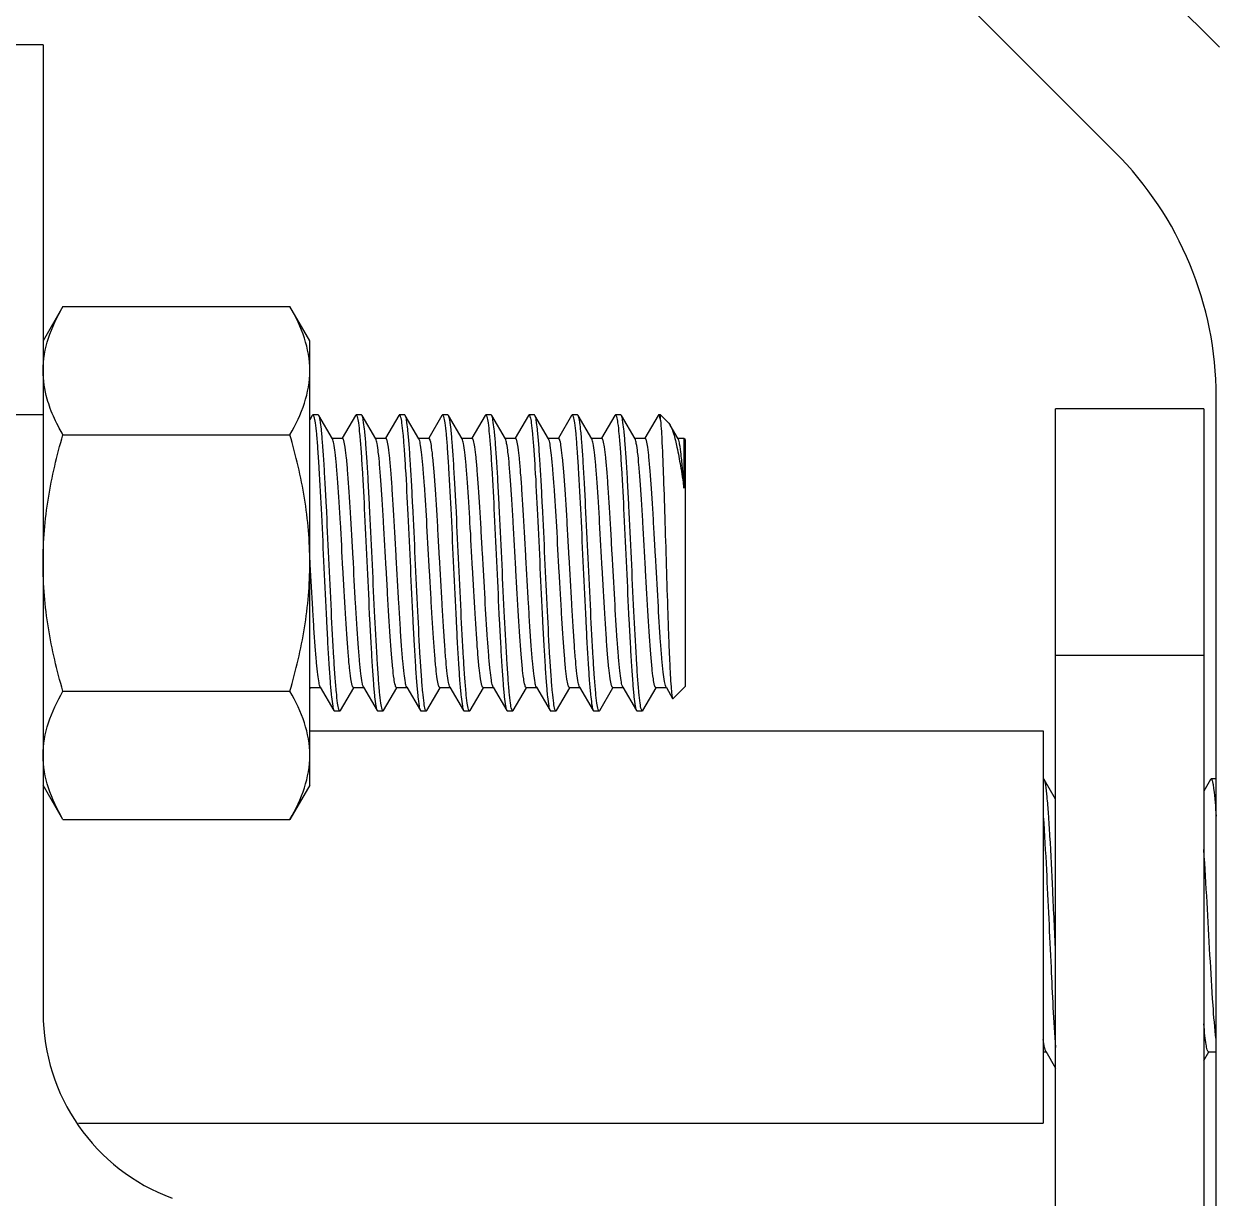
# Model space of a CAD drawing. Extents: x 1036631 to 1215829, y 649019 to 896649.
# Drawn here: x 1134372.2 to 1134776.6, y 787838.4 to 788236.3 of the extents above; entities that cross this region are included whole.
import ezdxf

# ---------------------------------------------------------------- set-up
doc = ezdxf.new("R2010")
doc.units = 0
doc.header["$LTSCALE"] = 1000
doc.header["$MEASUREMENT"] = 0

# ---------------------------------------------------------------- blocks, each defined once
blk = doc.blocks.new('gfhhrryyfd')
at = {"linetype": 'Continuous'}
for p, q in [((3687826.77, -1761189.21), (3688040.04, -1761402.48)), ((3688004.55, -1761437.97), (3687791.28, -1761224.7)), ((3687641.58, -1761401.58), (3687591.4, -1761401.58)), ((3687641.58, -1761401.58), (3687641.58, -1761729.68)), ((3687648.3, -1761490.32), (3687641.58, -1761501.96)), ((3687648.3, -1761490.32), (3687725.19, -1761490.32)), ((3687731.91, -1761501.96), (3687725.19, -1761490.32)), ((3687731.91, -1761652.47), (3687731.91, -1761501.96)), ((3688038.85, -1761876.21), (3688038.85, -1761520.76)), ((3687984.49, -1762069.98), (3687984.49, -1761524.94)), ((3688034.67, -1761524.94), (3687984.49, -1761524.94)), ((3688034.67, -1761524.94), (3688034.67, -1762294.39)), ((3687641.58, -1761527.03), (3687591.4, -1761527.03)), ((3687732.76, -1761527.19), (3687731.91, -1761528.67)), ((3687732.76, -1761527.19), (3687732.95, -1761527.03)), ((3687734.78, -1761527.03), (3687732.95, -1761527.03)), ((3687734.78, -1761527.03), (3687732.95, -1761527.03)), ((3687732.95, -1761527.03), (3687732.98, -1761527.04)), ((3687734.97, -1761527.19), (3687734.78, -1761527.03)), ((3687739.59, -1761535.17), (3687734.97, -1761527.19)), ((3687747.4, -1761527.19), (3687742.91, -1761534.93)), ((3687747.4, -1761527.19), (3687747.59, -1761527.03)), ((3687749.41, -1761527.03), (3687747.59, -1761527.03)), ((3687749.41, -1761527.03), (3687747.59, -1761527.03)), ((3687747.59, -1761527.03), (3687747.61, -1761527.04)), ((3687749.6, -1761527.19), (3687749.41, -1761527.03)), ((3687754.22, -1761535.17), (3687749.6, -1761527.19)), ((3687762.03, -1761527.19), (3687757.55, -1761534.93)), ((3687762.03, -1761527.19), (3687762.22, -1761527.03)), ((3687764.05, -1761527.03), (3687762.22, -1761527.03)), ((3687764.05, -1761527.03), (3687762.22, -1761527.03)), ((3687762.22, -1761527.03), (3687762.25, -1761527.04)), ((3687764.24, -1761527.19), (3687764.05, -1761527.03)), ((3687768.86, -1761535.17), (3687764.24, -1761527.19)), ((3687776.67, -1761527.19), (3687772.19, -1761534.93)), ((3687776.67, -1761527.19), (3687776.86, -1761527.03)), ((3687778.69, -1761527.03), (3687776.86, -1761527.03)), ((3687778.69, -1761527.03), (3687776.86, -1761527.03)), ((3687776.86, -1761527.03), (3687776.89, -1761527.04)), ((3687778.87, -1761527.19), (3687778.69, -1761527.03)), ((3687783.5, -1761535.17), (3687778.87, -1761527.19)), ((3687791.31, -1761527.19), (3687786.82, -1761534.93)), ((3687791.31, -1761527.19), (3687791.49, -1761527.03)), ((3687793.32, -1761527.03), (3687791.49, -1761527.03)), ((3687793.32, -1761527.03), (3687791.49, -1761527.03)), ((3687791.49, -1761527.03), (3687791.52, -1761527.04)), ((3687793.51, -1761527.19), (3687793.32, -1761527.03)), ((3687798.13, -1761535.17), (3687793.51, -1761527.19)), ((3687805.94, -1761527.19), (3687801.46, -1761534.93)), ((3687805.94, -1761527.19), (3687806.13, -1761527.03)), ((3687807.96, -1761527.03), (3687806.13, -1761527.03)), ((3687807.96, -1761527.03), (3687806.13, -1761527.03)), ((3687806.13, -1761527.03), (3687806.16, -1761527.04)), ((3687808.15, -1761527.19), (3687807.96, -1761527.03)), ((3687812.77, -1761535.17), (3687808.15, -1761527.19)), ((3687820.58, -1761527.19), (3687816.1, -1761534.93)), ((3687820.58, -1761527.19), (3687820.77, -1761527.03)), ((3687822.6, -1761527.03), (3687820.77, -1761527.03)), ((3687822.6, -1761527.03), (3687820.77, -1761527.03)), ((3687820.77, -1761527.03), (3687820.79, -1761527.04)), ((3687822.78, -1761527.19), (3687822.6, -1761527.03)), ((3687827.4, -1761535.17), (3687822.78, -1761527.19)), ((3687835.22, -1761527.19), (3687830.73, -1761534.93)), ((3687835.22, -1761527.19), (3687835.4, -1761527.03)), ((3687837.23, -1761527.03), (3687835.4, -1761527.03)), ((3687837.23, -1761527.03), (3687835.4, -1761527.03)), ((3687835.4, -1761527.03), (3687835.43, -1761527.04)), ((3687837.42, -1761527.19), (3687837.23, -1761527.03)), ((3687842.04, -1761535.17), (3687837.42, -1761527.19)), ((3687849.85, -1761527.19), (3687845.37, -1761534.93)), ((3687850.04, -1761527.03), (3687849.85, -1761527.19)), ((3687850.67, -1761527.03), (3687850.04, -1761527.03)), ((3687853.5, -1761529.87), (3687850.67, -1761527.03)), ((3687850.67, -1761528.87), (3687850.67, -1761527.03)), ((3687856.68, -1761535.17), (3687853.98, -1761530.51)), ((3687648.3, -1761533.77), (3687725.19, -1761533.77)), ((3687743, -1761534.98), (3687739.48, -1761534.98)), ((3687757.63, -1761534.98), (3687754.11, -1761534.98)), ((3687772.27, -1761534.98), (3687768.75, -1761534.98)), ((3687768.97, -1761535.41), (3687768.86, -1761535.17)), ((3687786.91, -1761534.98), (3687783.39, -1761534.98)), ((3687801.54, -1761534.98), (3687798.02, -1761534.98)), ((3687816.18, -1761534.98), (3687812.66, -1761534.98)), ((3687812.9, -1761535.48), (3687812.77, -1761535.17)), ((3687830.81, -1761534.98), (3687827.29, -1761534.98)), ((3687845.45, -1761534.98), (3687841.93, -1761534.98)), ((3687858.62, -1761534.98), (3687856.57, -1761534.98)), ((3687859.03, -1761535.4), (3687858.62, -1761534.98)), ((3687858.62, -1761534.98), (3687858.62, -1761551.87)), ((3687859.03, -1761535.4), (3687859.03, -1761619.03)), ((3687732.02, -1761577.21), (3687731.91, -1761575.17)), ((3687732.05, -1761577.74), (3687732.02, -1761577.21)), ((3688034.67, -1761608.58), (3687984.49, -1761608.58)), ((3687648.3, -1761620.66), (3687725.19, -1761620.66)), ((3687731.91, -1761619.88), (3687732.13, -1761619.5)), ((3687732.05, -1761619.45), (3687735.57, -1761619.45)), ((3687735.46, -1761619.26), (3687740.08, -1761627.23)), ((3687742.28, -1761627.23), (3687746.77, -1761619.5)), ((3687746.68, -1761619.45), (3687750.21, -1761619.45)), ((3687750.09, -1761619.26), (3687754.72, -1761627.23)), ((3687756.92, -1761627.23), (3687761.4, -1761619.5)), ((3687761.32, -1761619.45), (3687764.84, -1761619.45)), ((3687764.73, -1761619.26), (3687769.35, -1761627.23)), ((3687771.56, -1761627.23), (3687776.04, -1761619.5)), ((3687775.96, -1761619.45), (3687779.48, -1761619.45)), ((3687779.37, -1761619.26), (3687783.99, -1761627.23)), ((3687786.19, -1761627.23), (3687790.68, -1761619.5)), ((3687790.59, -1761619.45), (3687794.11, -1761619.45)), ((3687794, -1761619.26), (3687798.62, -1761627.23)), ((3687800.83, -1761627.23), (3687805.31, -1761619.5)), ((3687805.23, -1761619.45), (3687808.75, -1761619.45)), ((3687808.64, -1761619.26), (3687813.26, -1761627.23)), ((3687815.46, -1761627.23), (3687819.95, -1761619.5)), ((3687819.86, -1761619.45), (3687823.39, -1761619.45)), ((3687823.27, -1761619.26), (3687827.9, -1761627.23)), ((3687830.1, -1761627.23), (3687834.58, -1761619.5)), ((3687834.5, -1761619.45), (3687838.02, -1761619.45)), ((3687837.91, -1761619.26), (3687837.78, -1761618.96)), ((3687837.91, -1761619.26), (3687842.53, -1761627.23)), ((3687844.74, -1761627.23), (3687849.22, -1761619.5)), ((3687849.14, -1761619.45), (3687852.66, -1761619.45)), ((3687852.55, -1761619.26), (3687852.47, -1761619.11)), ((3687852.55, -1761619.26), (3687852.66, -1761619.45)), ((3687852.66, -1761619.45), (3687854.78, -1761623.11)), ((3687859.03, -1761619.03), (3687854.91, -1761623.16)), ((3687854.78, -1761623.11), (3687854.91, -1761623.16)), ((3687740.08, -1761627.23), (3687740.27, -1761627.4)), ((3687742.1, -1761627.4), (3687740.27, -1761627.4)), ((3687742.1, -1761627.4), (3687740.27, -1761627.4)), ((3687742.1, -1761627.4), (3687742.07, -1761627.39)), ((3687742.28, -1761627.23), (3687742.1, -1761627.4)), ((3687754.72, -1761627.23), (3687754.9, -1761627.4)), ((3687756.73, -1761627.4), (3687754.9, -1761627.4)), ((3687756.73, -1761627.4), (3687754.9, -1761627.4)), ((3687756.73, -1761627.4), (3687756.7, -1761627.39)), ((3687756.92, -1761627.23), (3687756.73, -1761627.4)), ((3687769.35, -1761627.23), (3687769.54, -1761627.4)), ((3687771.37, -1761627.4), (3687769.54, -1761627.4)), ((3687771.37, -1761627.4), (3687769.54, -1761627.4)), ((3687771.37, -1761627.4), (3687771.34, -1761627.39)), ((3687771.56, -1761627.23), (3687771.37, -1761627.4)), ((3687783.99, -1761627.23), (3687784.18, -1761627.4)), ((3687786.01, -1761627.4), (3687784.18, -1761627.4)), ((3687786.01, -1761627.4), (3687784.18, -1761627.4)), ((3687786.01, -1761627.4), (3687785.98, -1761627.39)), ((3687786.19, -1761627.23), (3687786.01, -1761627.4)), ((3687798.62, -1761627.23), (3687798.81, -1761627.4)), ((3687800.64, -1761627.4), (3687798.81, -1761627.4)), ((3687800.64, -1761627.4), (3687798.81, -1761627.4)), ((3687800.64, -1761627.4), (3687800.61, -1761627.39)), ((3687800.83, -1761627.23), (3687800.64, -1761627.4)), ((3687813.26, -1761627.23), (3687813.45, -1761627.4)), ((3687815.28, -1761627.4), (3687813.45, -1761627.4)), ((3687815.28, -1761627.4), (3687813.45, -1761627.4)), ((3687815.28, -1761627.4), (3687815.25, -1761627.39)), ((3687815.46, -1761627.23), (3687815.28, -1761627.4)), ((3687827.9, -1761627.23), (3687828.08, -1761627.4)), ((3687829.91, -1761627.4), (3687828.08, -1761627.4)), ((3687829.91, -1761627.4), (3687828.08, -1761627.4)), ((3687829.91, -1761627.4), (3687829.89, -1761627.39)), ((3687830.1, -1761627.23), (3687829.91, -1761627.4)), ((3687842.53, -1761627.23), (3687842.72, -1761627.4)), ((3687844.55, -1761627.4), (3687842.72, -1761627.4)), ((3687844.55, -1761627.4), (3687842.72, -1761627.4)), ((3687844.55, -1761627.4), (3687844.52, -1761627.39)), ((3687844.74, -1761627.23), (3687844.55, -1761627.4)), ((3687731.91, -1761634.09), (3687980.3, -1761634.09)), ((3687980.3, -1761634.09), (3687980.3, -1761767.07)), ((3687980.63, -1761650.56), (3687980.44, -1761650.4)), ((3687984.49, -1761657.21), (3687980.63, -1761650.56)), ((3688036.97, -1761650.56), (3688034.67, -1761654.53)), ((3688036.97, -1761650.56), (3688037.16, -1761650.4)), ((3688038.99, -1761650.4), (3688037.16, -1761650.4)), ((3688038.99, -1761650.4), (3688037.16, -1761650.4)), ((3687648.3, -1761664.11), (3687641.58, -1761652.47)), ((3687731.91, -1761652.47), (3687725.19, -1761664.11)), ((3687648.3, -1761664.11), (3687725.19, -1761664.11)), ((3687980.3, -1761742.81), (3687981.34, -1761742.81)), ((3687981.12, -1761742.62), (3687984.49, -1761748.42)), ((3688034.67, -1761745.75), (3688036.37, -1761742.81)), ((3688036.26, -1761742.81), (3688038.85, -1761742.81)), ((3687653.6, -1761767.07), (3687980.3, -1761767.07))]:
    blk.add_line(p, q, dxfattribs=at)
for centre, radius, start, end in [((3687921.76, -1761520.76), 117.09, 0, 45), ((3687708.49, -1761729.68), 117.09, 180, 249.6825), ((3687708.49, -1761729.68), 66.91, 180, 249.6825)]:
    blk.add_arc(centre, radius, start, end, dxfattribs=at)
for points, knots in [([(3687641.58, -1761512.04), (3687641.58, -1761508.33), (3687642.97, -1761500.66), (3687646.33, -1761493.73), (3687648.3, -1761490.32)], [0, 0, 0, 0, 0.485069, 1, 1, 1, 1]), ([(3687731.91, -1761512.04), (3687731.91, -1761508.33), (3687730.52, -1761500.66), (3687727.16, -1761493.73), (3687725.19, -1761490.32)], [0, 0, 0, 0, 0.485069, 1, 1, 1, 1]), ([(3687644.03, -1761524.85), (3687643.64, -1761523.81), (3687642.27, -1761519.67), (3687641.58, -1761515.29), (3687641.58, -1761512.04)], [0, 0, 0, 0, 0.255881, 1, 1, 1, 1]), ([(3687725.19, -1761533.77), (3687727.16, -1761530.36), (3687730.52, -1761523.43), (3687731.91, -1761515.75), (3687731.91, -1761512.04)], [0, 0, 0, 0, 0.514931, 1, 1, 1, 1]), ([(3687648.3, -1761533.77), (3687647.88, -1761533.04), (3687646.28, -1761530.16), (3687644.89, -1761527.15), (3687644.03, -1761524.85)], [0, 0, 0, 0, 0.255395, 1, 1, 1, 1]), ([(3687732.98, -1761527.04), (3687733.01, -1761527.04), (3687733.18, -1761527.18), (3687733.24, -1761527.4), (3687733.29, -1761527.57)], [0, 0, 0, 0, 0.14607, 1, 1, 1, 1]), ([(3687733.29, -1761527.57), (3687733.51, -1761528.26), (3687733.8, -1761530.23), (3687734.21, -1761533.91), (3687734.61, -1761539.03), (3687735.2, -1761548.18), (3687735.88, -1761561.6), (3687736.68, -1761578.8), (3687737.36, -1761593.4), (3687737.93, -1761604.39), (3687738.34, -1761611.47), (3687738.76, -1761617.4), (3687739.14, -1761622.04), (3687739.58, -1761625.13), (3687739.81, -1761626.77), (3687740.08, -1761627.23)], [0, 0, 0, 0, 0.021893, 0.059338, 0.11121, 0.175832, 0.33449, 0.514559, 0.692469, 0.77323, 0.844901, 0.90513, 0.951948, 0.983856, 1, 1, 1, 1]), ([(3687741.76, -1761626.86), (3687741.53, -1761626.17), (3687741.25, -1761624.2), (3687740.84, -1761620.53), (3687740.44, -1761615.41), (3687739.85, -1761606.26), (3687739.16, -1761592.84), (3687738.36, -1761575.64), (3687737.69, -1761561.03), (3687737.11, -1761550.04), (3687736.7, -1761542.96), (3687736.28, -1761537.03), (3687735.91, -1761532.39), (3687735.47, -1761529.3), (3687735.23, -1761527.66), (3687734.97, -1761527.2)], [0, 0, 0, 0, 0.02187, 0.059297, 0.111154, 0.175764, 0.334422, 0.514507, 0.692435, 0.773208, 0.844889, 0.905123, 0.951944, 0.983855, 1, 1, 1, 1]), ([(3687747.61, -1761527.04), (3687747.64, -1761527.04), (3687747.82, -1761527.18), (3687747.87, -1761527.39), (3687747.92, -1761527.56)], [0, 0, 0, 0, 0.146483, 1, 1, 1, 1]), ([(3687747.92, -1761527.56), (3687748.15, -1761528.26), (3687748.43, -1761530.22), (3687748.84, -1761533.89), (3687749.24, -1761539.01), (3687749.83, -1761548.15), (3687750.52, -1761561.58), (3687751.32, -1761578.78), (3687752, -1761593.39), (3687752.57, -1761604.38), (3687752.98, -1761611.47), (3687753.4, -1761617.4), (3687753.77, -1761622.04), (3687754.21, -1761625.13), (3687754.45, -1761626.77), (3687754.72, -1761627.23)], [0, 0, 0, 0, 0.021833, 0.05923, 0.111064, 0.175659, 0.33431, 0.514413, 0.692368, 0.773157, 0.844855, 0.905103, 0.951934, 0.983852, 1, 1, 1, 1]), ([(3687756.39, -1761626.86), (3687756.17, -1761626.16), (3687755.88, -1761624.2), (3687755.47, -1761620.52), (3687755.08, -1761615.4), (3687754.48, -1761606.25), (3687753.8, -1761592.83), (3687753, -1761575.63), (3687752.32, -1761561.03), (3687751.75, -1761550.04), (3687751.34, -1761542.96), (3687750.92, -1761537.03), (3687750.55, -1761532.39), (3687750.1, -1761529.3), (3687749.87, -1761527.66), (3687749.6, -1761527.2)], [0, 0, 0, 0, 0.02189, 0.059333, 0.111204, 0.175825, 0.334482, 0.514553, 0.692464, 0.773225, 0.844897, 0.905128, 0.951947, 0.983856, 1, 1, 1, 1]), ([(3687762.25, -1761527.04), (3687762.28, -1761527.04), (3687762.45, -1761527.17), (3687762.5, -1761527.39), (3687762.56, -1761527.55)], [0, 0, 0, 0, 0.14739, 1, 1, 1, 1]), ([(3687762.56, -1761527.55), (3687762.78, -1761528.24), (3687763.07, -1761530.2), (3687763.48, -1761533.86), (3687763.87, -1761538.97), (3687764.47, -1761548.11), (3687765.15, -1761561.53), (3687765.95, -1761578.74), (3687766.63, -1761593.36), (3687767.2, -1761604.36), (3687767.61, -1761611.45), (3687768.04, -1761617.39), (3687768.41, -1761622.03), (3687768.85, -1761625.13), (3687769.08, -1761626.77), (3687769.35, -1761627.23)], [0, 0, 0, 0, 0.021699, 0.058987, 0.110742, 0.175283, 0.333897, 0.514056, 0.692114, 0.772961, 0.844719, 0.905022, 0.951896, 0.98384, 1, 1, 1, 1]), ([(3687771.03, -1761626.87), (3687770.81, -1761626.17), (3687770.52, -1761624.21), (3687770.11, -1761620.53), (3687769.71, -1761615.42), (3687769.12, -1761606.27), (3687768.43, -1761592.85), (3687767.64, -1761575.65), (3687766.96, -1761561.04), (3687766.38, -1761550.04), (3687765.97, -1761542.96), (3687765.55, -1761537.03), (3687765.18, -1761532.39), (3687764.74, -1761529.3), (3687764.51, -1761527.66), (3687764.24, -1761527.2)], [0, 0, 0, 0, 0.021836, 0.059237, 0.111077, 0.175677, 0.334321, 0.514424, 0.692372, 0.773156, 0.844853, 0.905103, 0.951936, 0.983852, 1, 1, 1, 1]), ([(3687776.89, -1761527.04), (3687776.92, -1761527.04), (3687777.09, -1761527.18), (3687777.14, -1761527.4), (3687777.2, -1761527.57)], [0, 0, 0, 0, 0.146196, 1, 1, 1, 1]), ([(3687777.2, -1761527.57), (3687777.42, -1761528.26), (3687777.71, -1761530.23), (3687778.12, -1761533.9), (3687778.51, -1761539.02), (3687779.11, -1761548.17), (3687779.79, -1761561.59), (3687780.59, -1761578.79), (3687781.27, -1761593.4), (3687781.84, -1761604.39), (3687782.25, -1761611.47), (3687782.67, -1761617.4), (3687783.04, -1761622.04), (3687783.49, -1761625.13), (3687783.72, -1761626.77), (3687783.99, -1761627.23)], [0, 0, 0, 0, 0.021874, 0.059306, 0.111169, 0.175785, 0.334437, 0.514518, 0.69244, 0.773206, 0.844885, 0.905122, 0.951944, 0.983855, 1, 1, 1, 1]), ([(3687785.67, -1761626.88), (3687785.45, -1761626.19), (3687785.16, -1761624.23), (3687784.75, -1761620.56), (3687784.35, -1761615.45), (3687783.76, -1761606.31), (3687783.07, -1761592.89), (3687782.28, -1761575.68), (3687781.6, -1761561.06), (3687781.02, -1761550.06), (3687780.61, -1761542.98), (3687780.19, -1761537.04), (3687779.82, -1761532.4), (3687779.38, -1761529.3), (3687779.14, -1761527.66), (3687778.87, -1761527.2)], [0, 0, 0, 0, 0.021728, 0.059039, 0.110811, 0.175364, 0.333989, 0.514137, 0.692171, 0.773007, 0.844751, 0.905041, 0.951904, 0.983842, 1, 1, 1, 1]), ([(3687791.52, -1761527.04), (3687791.55, -1761527.04), (3687791.73, -1761527.18), (3687791.78, -1761527.4), (3687791.83, -1761527.57)], [0, 0, 0, 0, 0.146015, 1, 1, 1, 1]), ([(3687791.83, -1761527.57), (3687792.06, -1761528.27), (3687792.34, -1761530.24), (3687792.75, -1761533.91), (3687793.15, -1761539.03), (3687793.74, -1761548.18), (3687794.43, -1761561.6), (3687795.23, -1761578.8), (3687795.9, -1761593.4), (3687796.48, -1761604.4), (3687796.89, -1761611.47), (3687797.31, -1761617.4), (3687797.68, -1761622.04), (3687798.12, -1761625.13), (3687798.36, -1761626.77), (3687798.62, -1761627.23)], [0, 0, 0, 0, 0.021902, 0.059353, 0.11123, 0.175855, 0.334516, 0.514581, 0.692484, 0.773243, 0.844911, 0.905136, 0.951951, 0.983857, 1, 1, 1, 1]), ([(3687800.3, -1761626.86), (3687800.08, -1761626.17), (3687799.79, -1761624.2), (3687799.38, -1761620.52), (3687798.99, -1761615.4), (3687798.39, -1761606.26), (3687797.71, -1761592.83), (3687796.91, -1761575.63), (3687796.23, -1761561.03), (3687795.66, -1761550.04), (3687795.25, -1761542.96), (3687794.83, -1761537.03), (3687794.45, -1761532.39), (3687794.01, -1761529.3), (3687793.78, -1761527.66), (3687793.51, -1761527.2)], [0, 0, 0, 0, 0.021885, 0.059324, 0.11119, 0.175807, 0.334466, 0.514541, 0.692458, 0.773225, 0.8449, 0.90513, 0.951948, 0.983856, 1, 1, 1, 1]), ([(3687806.16, -1761527.04), (3687806.19, -1761527.04), (3687806.36, -1761527.18), (3687806.41, -1761527.39), (3687806.47, -1761527.56)], [0, 0, 0, 0, 0.146759, 1, 1, 1, 1]), ([(3687806.47, -1761527.56), (3687806.69, -1761528.25), (3687806.98, -1761530.22), (3687807.39, -1761533.88), (3687807.78, -1761539), (3687808.38, -1761548.14), (3687809.06, -1761561.57), (3687809.86, -1761578.77), (3687810.54, -1761593.38), (3687811.11, -1761604.38), (3687811.52, -1761611.46), (3687811.94, -1761617.4), (3687812.32, -1761622.04), (3687812.76, -1761625.13), (3687812.99, -1761626.77), (3687813.26, -1761627.23)], [0, 0, 0, 0, 0.021792, 0.059156, 0.110966, 0.175545, 0.334187, 0.514308, 0.692293, 0.7731, 0.844815, 0.905079, 0.951923, 0.983848, 1, 1, 1, 1]), ([(3687814.94, -1761626.86), (3687814.72, -1761626.17), (3687814.43, -1761624.2), (3687814.02, -1761620.52), (3687813.62, -1761615.41), (3687813.03, -1761606.26), (3687812.34, -1761592.83), (3687811.55, -1761575.64), (3687810.87, -1761561.03), (3687810.29, -1761550.04), (3687809.88, -1761542.96), (3687809.46, -1761537.03), (3687809.09, -1761532.39), (3687808.65, -1761529.3), (3687808.42, -1761527.66), (3687808.15, -1761527.2)], [0, 0, 0, 0, 0.021878, 0.059312, 0.111177, 0.175794, 0.334448, 0.514526, 0.692445, 0.773211, 0.844888, 0.905123, 0.951945, 0.983855, 1, 1, 1, 1]), ([(3687820.79, -1761527.04), (3687820.82, -1761527.04), (3687821, -1761527.18), (3687821.05, -1761527.39), (3687821.1, -1761527.56)], [0, 0, 0, 0, 0.146768, 1, 1, 1, 1]), ([(3687821.1, -1761527.56), (3687821.33, -1761528.25), (3687821.61, -1761530.21), (3687822.02, -1761533.88), (3687822.42, -1761539), (3687823.01, -1761548.14), (3687823.7, -1761561.57), (3687824.5, -1761578.77), (3687825.18, -1761593.38), (3687825.75, -1761604.38), (3687826.16, -1761611.46), (3687826.58, -1761617.4), (3687826.95, -1761622.04), (3687827.4, -1761625.13), (3687827.63, -1761626.77), (3687827.9, -1761627.23)], [0, 0, 0, 0, 0.021791, 0.059155, 0.110967, 0.175548, 0.334182, 0.514304, 0.692288, 0.773093, 0.844809, 0.905077, 0.951923, 0.983848, 1, 1, 1, 1]), ([(3687829.58, -1761626.87), (3687829.35, -1761626.18), (3687829.07, -1761624.22), (3687828.66, -1761620.55), (3687828.26, -1761615.44), (3687827.67, -1761606.3), (3687826.98, -1761592.87), (3687826.18, -1761575.67), (3687825.5, -1761561.06), (3687824.93, -1761550.06), (3687824.52, -1761542.97), (3687824.1, -1761537.03), (3687823.73, -1761532.39), (3687823.28, -1761529.3), (3687823.05, -1761527.66), (3687822.78, -1761527.2)], [0, 0, 0, 0, 0.021768, 0.059112, 0.11091, 0.17548, 0.33411, 0.514241, 0.692243, 0.773059, 0.844786, 0.905063, 0.951916, 0.983846, 1, 1, 1, 1]), ([(3687835.43, -1761527.04), (3687835.46, -1761527.04), (3687835.63, -1761527.18), (3687835.69, -1761527.4), (3687835.74, -1761527.57)], [0, 0, 0, 0, 0.146155, 1, 1, 1, 1]), ([(3687835.74, -1761527.57), (3687835.96, -1761528.26), (3687836.25, -1761530.23), (3687836.66, -1761533.91), (3687837.06, -1761539.02), (3687837.65, -1761548.17), (3687838.34, -1761561.6), (3687839.13, -1761578.79), (3687839.81, -1761593.4), (3687840.39, -1761604.39), (3687840.8, -1761611.47), (3687841.22, -1761617.4), (3687841.59, -1761622.04), (3687842.03, -1761625.13), (3687842.26, -1761626.77), (3687842.53, -1761627.23)], [0, 0, 0, 0, 0.02188, 0.059316, 0.111182, 0.1758, 0.334454, 0.51453, 0.692448, 0.773213, 0.844889, 0.905123, 0.951945, 0.983855, 1, 1, 1, 1]), ([(3687844.21, -1761626.87), (3687843.99, -1761626.18), (3687843.7, -1761624.22), (3687843.29, -1761620.55), (3687842.9, -1761615.44), (3687842.3, -1761606.3), (3687841.62, -1761592.87), (3687840.82, -1761575.67), (3687840.14, -1761561.06), (3687839.57, -1761550.06), (3687839.16, -1761542.97), (3687838.73, -1761537.03), (3687838.36, -1761532.39), (3687837.92, -1761529.3), (3687837.69, -1761527.66), (3687837.42, -1761527.2)], [0, 0, 0, 0, 0.021766, 0.059108, 0.110903, 0.175472, 0.334108, 0.51424, 0.692244, 0.773062, 0.844789, 0.905064, 0.951915, 0.983846, 1, 1, 1, 1]), ([(3687850.22, -1761527.18), (3687850.19, -1761527.14), (3687850.15, -1761527.07), (3687850.07, -1761527.03), (3687850.04, -1761527.03)], [0, 0, 0, 0, 0.595459, 1, 1, 1, 1]), ([(3687850.67, -1761528.87), (3687850.64, -1761528.67), (3687850.52, -1761528.1), (3687850.41, -1761527.51), (3687850.22, -1761527.18)], [0, 0, 0, 0, 0.346578, 1, 1, 1, 1]), ([(3687850.67, -1761528.87), (3687850.92, -1761531.37), (3687851.25, -1761537.88), (3687851.72, -1761549.46), (3687852.19, -1761564.07), (3687852.67, -1761580.03), (3687853.09, -1761593.33), (3687853.44, -1761603.21), (3687853.69, -1761609.5), (3687853.96, -1761614.73), (3687854.17, -1761618.77), (3687854.49, -1761621.38), (3687854.57, -1761622.75), (3687854.78, -1761623.11)], [0, 0, 0, 0, 0.079873, 0.207357, 0.368394, 0.544526, 0.714953, 0.791458, 0.858883, 0.915067, 0.958179, 0.986787, 1, 1, 1, 1]), ([(3687853.98, -1761530.51), (3687854.49, -1761531.39), (3687855.31, -1761533.9), (3687856.4, -1761538.48), (3687857.52, -1761544.68), (3687858.24, -1761549.32), (3687858.62, -1761551.87)], [0, 0, 0, 0, 0.139011, 0.356589, 0.647179, 1, 1, 1, 1]), ([(3687641.58, -1761577.21), (3687641.58, -1761569.87), (3687642.86, -1761555.16), (3687646.27, -1761540.83), (3687648.3, -1761533.77)], [0, 0, 0, 0, 0.499896, 1, 1, 1, 1]), ([(3687731.91, -1761577.21), (3687731.91, -1761569.87), (3687730.62, -1761555.16), (3687727.22, -1761540.83), (3687725.19, -1761533.77)], [0, 0, 0, 0, 0.499896, 1, 1, 1, 1]), ([(3687746.68, -1761619.45), (3687746.59, -1761619.45), (3687746.37, -1761619.15), (3687746.08, -1761618.18), (3687745.69, -1761615.94), (3687745.3, -1761612.33), (3687744.87, -1761607.41), (3687744.44, -1761601.42), (3687744, -1761594.55), (3687743.57, -1761587.05), (3687742.99, -1761576.6), (3687742.42, -1761566.24), (3687741.83, -1761556.35), (3687741.4, -1761549.89), (3687740.96, -1761544.42), (3687740.57, -1761540.11), (3687740.12, -1761537.18), (3687739.85, -1761535.63), (3687739.59, -1761535.17)], [0, 0, 0, 0, 0.003456, 0.010692, 0.037889, 0.081613, 0.140406, 0.212192, 0.2944, 0.384075, 0.477989, 0.664972, 0.751304, 0.828651, 0.894236, 0.945722, 0.981321, 1, 1, 1, 1]), ([(3687750.09, -1761619.26), (3687749.83, -1761618.8), (3687749.56, -1761617.25), (3687749.12, -1761614.32), (3687748.72, -1761610.01), (3687748.28, -1761604.54), (3687747.85, -1761598.08), (3687747.26, -1761588.19), (3687746.69, -1761577.83), (3687746.11, -1761567.38), (3687745.68, -1761559.88), (3687745.24, -1761553.01), (3687744.82, -1761547.02), (3687744.39, -1761542.1), (3687743.99, -1761538.49), (3687743.6, -1761536.25), (3687743.31, -1761535.28), (3687743.1, -1761534.98), (3687743, -1761534.98)], [0, 0, 0, 0, 0.01868, 0.054278, 0.105764, 0.171348, 0.248694, 0.335027, 0.52201, 0.615925, 0.705601, 0.787809, 0.859593, 0.918386, 0.962109, 0.989306, 0.996546, 1, 1, 1, 1]), ([(3687761.32, -1761619.45), (3687761.22, -1761619.45), (3687761.01, -1761619.15), (3687760.72, -1761618.18), (3687760.33, -1761615.94), (3687759.93, -1761612.33), (3687759.5, -1761607.41), (3687759.07, -1761601.42), (3687758.64, -1761594.55), (3687758.21, -1761587.05), (3687757.63, -1761576.6), (3687757.06, -1761566.24), (3687756.46, -1761556.35), (3687756.04, -1761549.89), (3687755.6, -1761544.42), (3687755.2, -1761540.11), (3687754.75, -1761537.18), (3687754.49, -1761535.63), (3687754.22, -1761535.17)], [0, 0, 0, 0, 0.003456, 0.010693, 0.037891, 0.081614, 0.140408, 0.212192, 0.2944, 0.384075, 0.47799, 0.664974, 0.751306, 0.828653, 0.894237, 0.945723, 0.981321, 1, 1, 1, 1]), ([(3687764.73, -1761619.26), (3687764.47, -1761618.8), (3687764.2, -1761617.25), (3687763.75, -1761614.32), (3687763.35, -1761610.01), (3687762.92, -1761604.54), (3687762.49, -1761598.08), (3687761.89, -1761588.19), (3687761.33, -1761577.83), (3687760.75, -1761567.38), (3687760.31, -1761559.88), (3687759.88, -1761553.01), (3687759.45, -1761547.02), (3687759.02, -1761542.1), (3687758.62, -1761538.49), (3687758.23, -1761536.25), (3687757.94, -1761535.28), (3687757.73, -1761534.98), (3687757.63, -1761534.98)], [0, 0, 0, 0, 0.018679, 0.054277, 0.105763, 0.171348, 0.248694, 0.335027, 0.52201, 0.615925, 0.7056, 0.787807, 0.859593, 0.918386, 0.96211, 0.989308, 0.996544, 1, 1, 1, 1]), ([(3687775.96, -1761619.45), (3687775.86, -1761619.45), (3687775.65, -1761619.16), (3687775.37, -1761618.22), (3687774.98, -1761616.05), (3687774.59, -1761612.55), (3687774.17, -1761607.77), (3687773.74, -1761601.94), (3687773.32, -1761595.23), (3687772.89, -1761587.9), (3687772.32, -1761577.62), (3687771.64, -1761565.18), (3687770.93, -1761553.45), (3687770.32, -1761545.43), (3687769.92, -1761540.93), (3687769.5, -1761537.72), (3687769.2, -1761536), (3687768.97, -1761535.41)], [0, 0, 0, 0, 0.003387, 0.010439, 0.0369, 0.079457, 0.136743, 0.2068, 0.287199, 0.375139, 0.467553, 0.652855, 0.817457, 0.884687, 0.938635, 0.97747, 1, 1, 1, 1]), ([(3687779.37, -1761619.26), (3687779.1, -1761618.8), (3687778.84, -1761617.25), (3687778.39, -1761614.32), (3687777.99, -1761610.01), (3687777.55, -1761604.54), (3687777.13, -1761598.08), (3687776.53, -1761588.19), (3687775.96, -1761577.83), (3687775.38, -1761567.38), (3687774.95, -1761559.88), (3687774.52, -1761553.01), (3687774.09, -1761547.02), (3687773.66, -1761542.1), (3687773.26, -1761538.49), (3687772.87, -1761536.25), (3687772.58, -1761535.28), (3687772.37, -1761534.98), (3687772.27, -1761534.98)], [0, 0, 0, 0, 0.01868, 0.054279, 0.105765, 0.17135, 0.248697, 0.335029, 0.522011, 0.615926, 0.705601, 0.787809, 0.859595, 0.918388, 0.962111, 0.989308, 0.996545, 1, 1, 1, 1]), ([(3687790.59, -1761619.45), (3687790.49, -1761619.45), (3687790.28, -1761619.15), (3687789.99, -1761618.18), (3687789.6, -1761615.94), (3687789.2, -1761612.33), (3687788.77, -1761607.41), (3687788.35, -1761601.42), (3687787.91, -1761594.55), (3687787.48, -1761587.05), (3687786.9, -1761576.6), (3687786.33, -1761566.24), (3687785.74, -1761556.35), (3687785.31, -1761549.89), (3687784.87, -1761544.42), (3687784.47, -1761540.11), (3687784.03, -1761537.18), (3687783.76, -1761535.63), (3687783.5, -1761535.17)], [0, 0, 0, 0, 0.003455, 0.010692, 0.037889, 0.081612, 0.140406, 0.212191, 0.294399, 0.384075, 0.477989, 0.664972, 0.751304, 0.82865, 0.894235, 0.945722, 0.981321, 1, 1, 1, 1]), ([(3687793.85, -1761618.89), (3687793.63, -1761618.25), (3687793.33, -1761616.46), (3687792.91, -1761613.14), (3687792.5, -1761608.57), (3687791.9, -1761600.5), (3687791.2, -1761588.78), (3687790.52, -1761576.39), (3687789.95, -1761566.18), (3687789.53, -1761558.91), (3687789.1, -1761552.28), (3687788.68, -1761546.52), (3687788.26, -1761541.79), (3687787.87, -1761538.33), (3687787.49, -1761536.19), (3687787.21, -1761535.26), (3687787, -1761534.98), (3687786.91, -1761534.98)], [0, 0, 0, 0, 0.024104, 0.064245, 0.119183, 0.187069, 0.352029, 0.536643, 0.62845, 0.715691, 0.795361, 0.864724, 0.921406, 0.963495, 0.989662, 0.996639, 1, 1, 1, 1]), ([(3687805.23, -1761619.45), (3687805.13, -1761619.45), (3687804.92, -1761619.15), (3687804.63, -1761618.18), (3687804.24, -1761615.94), (3687803.84, -1761612.33), (3687803.41, -1761607.41), (3687802.98, -1761601.42), (3687802.55, -1761594.55), (3687802.11, -1761587.05), (3687801.53, -1761576.6), (3687800.97, -1761566.24), (3687800.37, -1761556.35), (3687799.94, -1761549.89), (3687799.51, -1761544.42), (3687799.11, -1761540.11), (3687798.66, -1761537.18), (3687798.4, -1761535.63), (3687798.13, -1761535.17)], [0, 0, 0, 0, 0.003456, 0.010693, 0.037891, 0.081614, 0.140408, 0.212193, 0.2944, 0.384075, 0.47799, 0.664974, 0.751306, 0.828653, 0.894237, 0.945723, 0.981321, 1, 1, 1, 1]), ([(3687808.64, -1761619.26), (3687808.37, -1761618.8), (3687808.11, -1761617.25), (3687807.66, -1761614.32), (3687807.26, -1761610.01), (3687806.83, -1761604.54), (3687806.4, -1761598.08), (3687805.8, -1761588.19), (3687805.24, -1761577.83), (3687804.66, -1761567.38), (3687804.22, -1761559.88), (3687803.79, -1761553.01), (3687803.36, -1761547.02), (3687802.93, -1761542.1), (3687802.53, -1761538.49), (3687802.14, -1761536.25), (3687801.85, -1761535.28), (3687801.64, -1761534.98), (3687801.54, -1761534.98)], [0, 0, 0, 0, 0.018679, 0.054277, 0.105763, 0.171347, 0.248694, 0.335027, 0.52201, 0.615925, 0.7056, 0.787807, 0.859592, 0.918386, 0.962109, 0.989307, 0.996544, 1, 1, 1, 1]), ([(3687819.86, -1761619.45), (3687819.77, -1761619.45), (3687819.56, -1761619.16), (3687819.28, -1761618.23), (3687818.89, -1761616.07), (3687818.5, -1761612.59), (3687818.08, -1761607.84), (3687817.66, -1761602.05), (3687817.24, -1761595.38), (3687816.81, -1761588.09), (3687816.24, -1761577.84), (3687815.56, -1761565.43), (3687814.86, -1761553.7), (3687814.25, -1761545.65), (3687813.84, -1761541.12), (3687813.43, -1761537.85), (3687813.13, -1761536.09), (3687812.9, -1761535.48)], [0, 0, 0, 0, 0.003373, 0.010385, 0.036689, 0.078996, 0.13596, 0.205646, 0.285655, 0.373222, 0.465313, 0.650248, 0.815042, 0.882623, 0.937099, 0.976631, 1, 1, 1, 1]), ([(3687823.27, -1761619.26), (3687823.01, -1761618.8), (3687822.74, -1761617.25), (3687822.3, -1761614.32), (3687821.9, -1761610.01), (3687821.46, -1761604.54), (3687821.03, -1761598.08), (3687820.44, -1761588.19), (3687819.87, -1761577.83), (3687819.29, -1761567.38), (3687818.86, -1761559.88), (3687818.43, -1761553.01), (3687818, -1761547.02), (3687817.57, -1761542.1), (3687817.17, -1761538.49), (3687816.78, -1761536.25), (3687816.49, -1761535.28), (3687816.28, -1761534.98), (3687816.18, -1761534.98)], [0, 0, 0, 0, 0.01868, 0.054279, 0.105765, 0.17135, 0.248697, 0.335029, 0.522011, 0.615925, 0.705601, 0.787809, 0.859595, 0.918388, 0.962111, 0.989308, 0.996545, 1, 1, 1, 1]), ([(3687834.5, -1761619.45), (3687834.4, -1761619.45), (3687834.19, -1761619.15), (3687833.9, -1761618.18), (3687833.51, -1761615.94), (3687833.11, -1761612.33), (3687832.68, -1761607.41), (3687832.25, -1761601.42), (3687831.82, -1761594.55), (3687831.39, -1761587.05), (3687830.81, -1761576.6), (3687830.24, -1761566.24), (3687829.65, -1761556.35), (3687829.22, -1761549.89), (3687828.78, -1761544.42), (3687828.38, -1761540.11), (3687827.94, -1761537.18), (3687827.67, -1761535.63), (3687827.4, -1761535.17)], [0, 0, 0, 0, 0.003455, 0.010692, 0.037889, 0.081612, 0.140405, 0.212191, 0.294399, 0.384075, 0.477989, 0.664971, 0.751303, 0.82865, 0.894235, 0.945721, 0.98132, 1, 1, 1, 1]), ([(3687837.78, -1761618.96), (3687837.55, -1761618.35), (3687837.26, -1761616.59), (3687836.84, -1761613.33), (3687836.43, -1761608.8), (3687835.82, -1761600.76), (3687835.12, -1761589.03), (3687834.44, -1761576.61), (3687833.87, -1761566.36), (3687833.45, -1761559.06), (3687833.02, -1761552.39), (3687832.6, -1761546.59), (3687832.18, -1761541.84), (3687831.79, -1761538.36), (3687831.4, -1761536.2), (3687831.12, -1761535.27), (3687830.91, -1761534.98), (3687830.81, -1761534.98)], [0, 0, 0, 0, 0.023269, 0.062718, 0.117132, 0.184671, 0.349442, 0.534421, 0.62655, 0.714161, 0.794217, 0.863947, 0.920949, 0.963286, 0.989608, 0.996625, 1, 1, 1, 1]), ([(3687849.14, -1761619.45), (3687849.04, -1761619.45), (3687848.83, -1761619.15), (3687848.54, -1761618.18), (3687848.15, -1761615.94), (3687847.75, -1761612.33), (3687847.32, -1761607.41), (3687846.89, -1761601.42), (3687846.46, -1761594.55), (3687846.02, -1761587.05), (3687845.44, -1761576.6), (3687844.88, -1761566.24), (3687844.28, -1761556.35), (3687843.85, -1761549.89), (3687843.42, -1761544.42), (3687843.02, -1761540.11), (3687842.57, -1761537.18), (3687842.31, -1761535.63), (3687842.04, -1761535.17)], [0, 0, 0, 0, 0.003455, 0.010693, 0.037891, 0.081614, 0.140407, 0.212192, 0.2944, 0.384075, 0.47799, 0.664974, 0.751306, 0.828653, 0.894237, 0.945723, 0.981321, 1, 1, 1, 1]), ([(3687852.47, -1761619.11), (3687852.23, -1761618.56), (3687851.95, -1761616.9), (3687851.52, -1761613.79), (3687851.11, -1761609.35), (3687850.5, -1761601.37), (3687849.79, -1761589.63), (3687849.11, -1761577.16), (3687848.53, -1761566.82), (3687848.1, -1761559.43), (3687847.67, -1761552.67), (3687847.25, -1761546.78), (3687846.83, -1761541.95), (3687846.43, -1761538.41), (3687846.04, -1761536.22), (3687845.76, -1761535.27), (3687845.55, -1761534.98), (3687845.45, -1761534.98)], [0, 0, 0, 0, 0.021222, 0.058965, 0.112084, 0.178762, 0.343059, 0.528931, 0.621852, 0.710377, 0.791385, 0.862024, 0.919818, 0.962768, 0.989477, 0.996588, 1, 1, 1, 1]), ([(3687858.62, -1761551.87), (3687858.47, -1761549.73), (3687858.18, -1761545.9), (3687857.75, -1761540.88), (3687857.25, -1761537.49), (3687856.98, -1761535.69), (3687856.68, -1761535.17)], [0, 0, 0, 0, 0.382915, 0.68479, 0.89301, 1, 1, 1, 1]), ([(3687648.3, -1761620.66), (3687646.27, -1761613.6), (3687642.86, -1761599.27), (3687641.58, -1761584.56), (3687641.58, -1761577.21)], [0, 0, 0, 0, 0.500104, 1, 1, 1, 1]), ([(3687725.19, -1761620.66), (3687727.22, -1761613.6), (3687730.62, -1761599.27), (3687731.91, -1761584.56), (3687731.91, -1761577.21)], [0, 0, 0, 0, 0.500104, 1, 1, 1, 1]), ([(3687735.46, -1761619.26), (3687735.21, -1761618.83), (3687734.95, -1761617.38), (3687734.52, -1761614.64), (3687734.14, -1761610.62), (3687733.72, -1761605.5), (3687733.3, -1761599.44), (3687732.73, -1761590.08), (3687732.33, -1761582.76), (3687732.05, -1761577.74)], [0, 0, 0, 0, 0.035817, 0.103405, 0.201006, 0.325505, 0.472815, 0.638061, 1, 1, 1, 1]), ([(3687641.58, -1761642.39), (3687641.58, -1761638.68), (3687642.97, -1761631), (3687646.33, -1761624.07), (3687648.3, -1761620.66)], [0, 0, 0, 0, 0.485069, 1, 1, 1, 1]), ([(3687731.91, -1761642.39), (3687731.91, -1761638.68), (3687730.52, -1761631), (3687727.16, -1761624.07), (3687725.19, -1761620.66)], [0, 0, 0, 0, 0.485069, 1, 1, 1, 1]), ([(3687732.05, -1761619.45), (3687732.02, -1761619.45), (3687731.97, -1761619.43), (3687731.93, -1761619.4), (3687731.91, -1761619.37)], [0, 0, 0, 0, 0.445368, 1, 1, 1, 1]), ([(3687742.07, -1761627.39), (3687742.04, -1761627.38), (3687741.86, -1761627.25), (3687741.81, -1761627.03), (3687741.76, -1761626.86)], [0, 0, 0, 0, 0.146229, 1, 1, 1, 1]), ([(3687756.7, -1761627.39), (3687756.68, -1761627.38), (3687756.5, -1761627.25), (3687756.45, -1761627.03), (3687756.39, -1761626.86)], [0, 0, 0, 0, 0.146092, 1, 1, 1, 1]), ([(3687771.34, -1761627.39), (3687771.31, -1761627.38), (3687771.14, -1761627.25), (3687771.08, -1761627.03), (3687771.03, -1761626.87)], [0, 0, 0, 0, 0.146465, 1, 1, 1, 1]), ([(3687785.98, -1761627.39), (3687785.95, -1761627.38), (3687785.78, -1761627.26), (3687785.72, -1761627.04), (3687785.67, -1761626.88)], [0, 0, 0, 0, 0.147196, 1, 1, 1, 1]), ([(3687800.61, -1761627.39), (3687800.58, -1761627.38), (3687800.41, -1761627.25), (3687800.36, -1761627.03), (3687800.3, -1761626.86)], [0, 0, 0, 0, 0.146127, 1, 1, 1, 1]), ([(3687815.25, -1761627.39), (3687815.22, -1761627.38), (3687815.05, -1761627.25), (3687814.99, -1761627.03), (3687814.94, -1761626.86)], [0, 0, 0, 0, 0.146169, 1, 1, 1, 1]), ([(3687829.89, -1761627.39), (3687829.86, -1761627.38), (3687829.68, -1761627.25), (3687829.63, -1761627.04), (3687829.58, -1761626.87)], [0, 0, 0, 0, 0.146926, 1, 1, 1, 1]), ([(3687844.52, -1761627.39), (3687844.49, -1761627.38), (3687844.32, -1761627.25), (3687844.27, -1761627.04), (3687844.21, -1761626.87)], [0, 0, 0, 0, 0.146938, 1, 1, 1, 1]), ([(3687648.3, -1761664.11), (3687646.33, -1761660.7), (3687642.97, -1761653.77), (3687641.58, -1761646.1), (3687641.58, -1761642.39)], [0, 0, 0, 0, 0.514931, 1, 1, 1, 1]), ([(3687725.19, -1761664.11), (3687727.16, -1761660.7), (3687730.52, -1761653.77), (3687731.91, -1761646.1), (3687731.91, -1761642.39)], [0, 0, 0, 0, 0.514931, 1, 1, 1, 1]), ([(3687984.49, -1761708.79), (3687984.16, -1761701.93), (3687983.56, -1761688.89), (3687982.81, -1761673.36), (3687982.12, -1761662.78), (3687981.71, -1761656.99), (3687981.19, -1761653.16), (3687980.96, -1761651.12), (3687980.63, -1761650.56)], [0, 0, 0, 0, 0.352979, 0.670269, 0.798336, 0.89849, 0.966549, 1, 1, 1, 1]), ([(3688037.16, -1761650.4), (3688037.2, -1761650.4), (3688037.31, -1761650.48), (3688037.36, -1761650.58), (3688037.39, -1761650.65)], [0, 0, 0, 0, 0.372755, 1, 1, 1, 1]), ([(3688037.39, -1761650.65), (3688037.43, -1761650.72), (3688037.57, -1761651.11), (3688037.66, -1761651.53), (3688037.72, -1761651.87)], [0, 0, 0, 0, 0.179445, 1, 1, 1, 1]), ([(3688037.72, -1761651.87), (3688037.84, -1761652.47), (3688038.37, -1761656.17), (3688038.63, -1761659.91), (3688038.85, -1761663.04)], [0, 0, 0, 0, 0.162909, 1, 1, 1, 1]), ([(3687980.3, -1761663.04), (3687980.73, -1761669.09), (3687981.63, -1761686.17), (3687982.82, -1761712.3), (3687983.77, -1761732.37), (3687984.49, -1761741.39)], [0, 0, 0, 0, 0.231876, 0.654001, 1, 1, 1, 1]), ([(3688038.85, -1761738.67), (3688038.35, -1761734.79), (3688037.66, -1761725.25), (3688036.36, -1761703.8), (3688035.51, -1761686.23), (3688034.67, -1761674.32)], [0, 0, 0, 0, 0.181921, 0.444719, 1, 1, 1, 1]), ([(3688036.26, -1761742.81), (3688036.01, -1761742.81), (3688035.72, -1761741.66), (3688035.38, -1761740.11), (3688035.01, -1761737), (3688034.79, -1761734.7), (3688034.67, -1761733.35)], [0, 0, 0, 0, 0.07557, 0.268534, 0.579327, 1, 1, 1, 1]), ([(3687980.89, -1761741.99), (3687980.83, -1761741.8), (3687980.57, -1761740.7), (3687980.42, -1761739.58), (3687980.3, -1761738.66)], [0, 0, 0, 0, 0.181659, 1, 1, 1, 1]), ([(3687981.12, -1761742.62), (3687981.08, -1761742.54), (3687980.99, -1761742.33), (3687980.92, -1761742.12), (3687980.89, -1761741.99)], [0, 0, 0, 0, 0.424647, 1, 1, 1, 1])]:
    blk.add_open_spline(points, degree=3, knots=knots, dxfattribs=at)
for points in [[(3687853.5, -1761529.87), (3687853.69, -1761530.06), (3687853.84, -1761530.28), (3687853.98, -1761530.51)], [(3687794, -1761619.26), (3687793.94, -1761619.14), (3687793.89, -1761619.02), (3687793.85, -1761618.89)]]:
    blk.add_open_spline(points, degree=3, dxfattribs=at)

msp = doc.modelspace()

# ---------------------------------------------------------------- block references
at = {"lineweight": -3, "xscale": 0.9999959487468004, "yscale": 0.999995949678123, "zscale": 0.9999959495959999}
msp.add_blockref('gfhhrryyfd', (-2553247.96, 2549623.71), dxfattribs=at)

doc.saveas('drawing.dxf')
